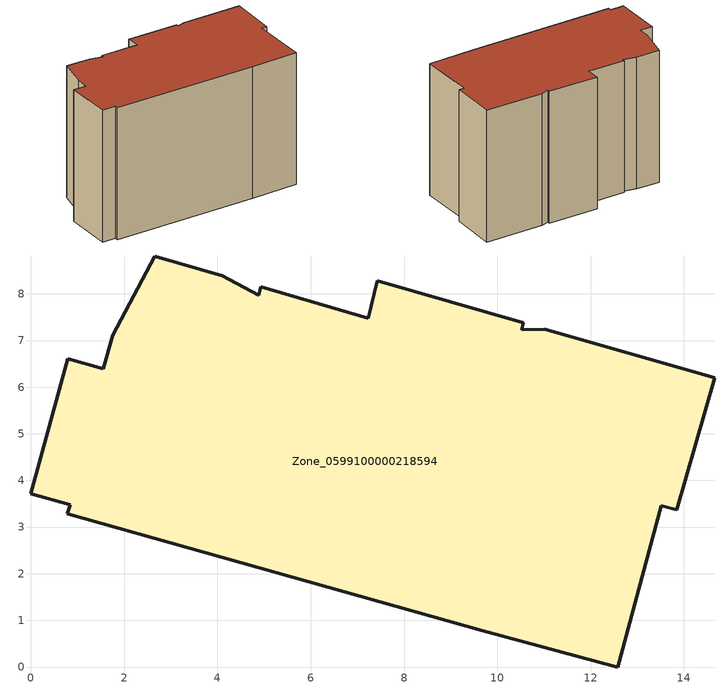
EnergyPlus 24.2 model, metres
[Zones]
Zone_0599100000218594
 floor ground (C_G): 11.02,7.25 14.66,6.2 13.85,3.37 13.52,3.46 12.59,0 9.69,0.78 0.78,3.29 0.85,3.48 0,3.72 0.79,6.61 1.55,6.4 1.75,7.11 2.65,8.81 4.11,8.39 4.88,7.97 4.93,8.15 7.23,7.48 7.43,8.28 10.55,7.38 10.52,7.23 z0
 wall outside (C_F): 0.79,6.61 0,3.72 0.85,3.48 0.78,3.29 9.69,0.78 12.59,0 13.52,3.46 13.85,3.37 14.66,6.2 11.02,7.25 10.52,7.23 10.55,7.38 7.43,8.28 7.23,7.48 4.93,8.15 4.88,7.97 4.11,8.39 2.65,8.81 1.75,7.11 1.55,6.4 0.79,6.61 z0:8.6
 roof outside (C_R): 10.52,7.23 10.55,7.38 7.43,8.28 7.23,7.48 4.93,8.15 4.88,7.97 4.11,8.39 2.65,8.81 1.75,7.11 1.55,6.4 0.79,6.61 0,3.72 0.85,3.48 0.78,3.29 9.69,0.78 12.59,0 13.52,3.46 13.85,3.37 14.66,6.2 11.02,7.25 z8.6
[BUILDING]
Pand.0599100000218594: North Axis=0; Terrain=City; Loads Convergence Tolerance Value=0.04; Temperature Convergence Tolerance Value=0.4; Solar Distribution=FullExterior; Maximum Number of Warmup Days=25; Minimum Number of Warmup Days=1
[Site:Location]
Rotterdam.The.Hague.AP_ZH_NLD Design_Conditions: Latitude=51.96; Longitude=4.45; Time Zone=1; Elevation=-4.5
[SITE:GROUNDTEMPERATURE:BUILDINGSURFACE]
18, 18, 18, 18, 18, 18, 18, 18, 18, 18, 18, 18
[MATERIAL] Thermal Absorptance=0.9; Solar Absorptance=0.7; Visible Absorptance=0.7
Name | Roughness | Thickness | Conductivity | Density | Specific Heat
G.TC.1946 | MediumSmooth | 0.15 | 1 | 540 | 1210
F.TC.1946 | Rough | 0.3 | 0.857143 | 1920 | 840
R.TC.1946 | MediumRough | 0.2 | 0.909091 | 1500 | 1000
[CONSTRUCTION]
C_G: G.TC.1946
C_F: F.TC.1946
C_R: R.TC.1946
[ZONE]
Zone_0599100000218594: Type=1; Multiplier=1; Ceiling Height=Autocalculate; Volume=Autocalculate; Floor Area=autocalculate; Part of Total Floor Area=Yes
[ZONEINFILTRATION:DESIGNFLOWRATE]
Infil_Zone_0599100000218594: Zone or ZoneList or Space or SpaceList=Zone_0599100000218594; Schedule=AlwaysOn; Design Flow Rate Calculation Method=Flow/Area; Flow Rate per Floor Area=0.003; Constant Term Coefficient=1; Temperature Term Coefficient=0; Velocity Term Coefficient=0; Velocity Squared Term Coefficient=0
[HVACTEMPLATE:ZONE:IDEALLOADSAIRSYSTEM]
Zone_0599100000218594: Maximum Heating Supply Air Temperature=50; Minimum Cooling Supply Air Temperature=13; Maximum Heating Supply Air Humidity Ratio=0.0156; Minimum Cooling Supply Air Humidity Ratio=0.0077; Heating Limit=NoLimit; Cooling Limit=NoLimit; Dehumidification Control Type=ConstantSensibleHeatRatio; Cooling Sensible Heat Ratio=0.7; Dehumidification Setpoint=60; Humidification Control Type=None; Humidification Setpoint=30; Outdoor Air Method=None; Outdoor Air Flow Rate per Person=0.00944; Outdoor Air Flow Rate per Zone Floor Area=0; Outdoor Air Flow Rate per Zone=0; Demand Controlled Ventilation Type=None; Outdoor Air Economizer Type=NoEconomizer; Heat Recovery Type=None; Sensible Heat Recovery Effectiveness=0.7; Latent Heat Recovery Effectiveness=0.65
[ZONECONTROL:THERMOSTAT]
ThermostatControl_Zone_0599100000218594: Zone or ZoneList=Zone_0599100000218594; Control Type Schedule=DualSetpointControlType; Control 1=Thermostat_Zone_0599100000218594; Temperature Difference Between Cutout And Setpoint=0
[THERMOSTATSETPOINT:DUALSETPOINT]
Thermostat_Zone_0599100000218594: Heating Setpoint Temperature Schedule=HeatingSetpoint_Zone_0599100000218594; Cooling Setpoint Temperature Schedule=CoolingSetpoint_Zone_0599100000218594
[SCHEDULE:COMPACT]
HeatingSetpoint_Zone_0599100000218594: Through: 12/31, For: AllDays, Until: 24:00, 21
CoolingSetpoint_Zone_0599100000218594: Through: 12/31, For: AllDays, Until: 24:00, 24
DualSetpointControlType: Through: 12/31, For: AllDays, Until: 24:00, 4
AlwaysOn: Through: 12/31, For: AllDays, Until: 24:00, 1
